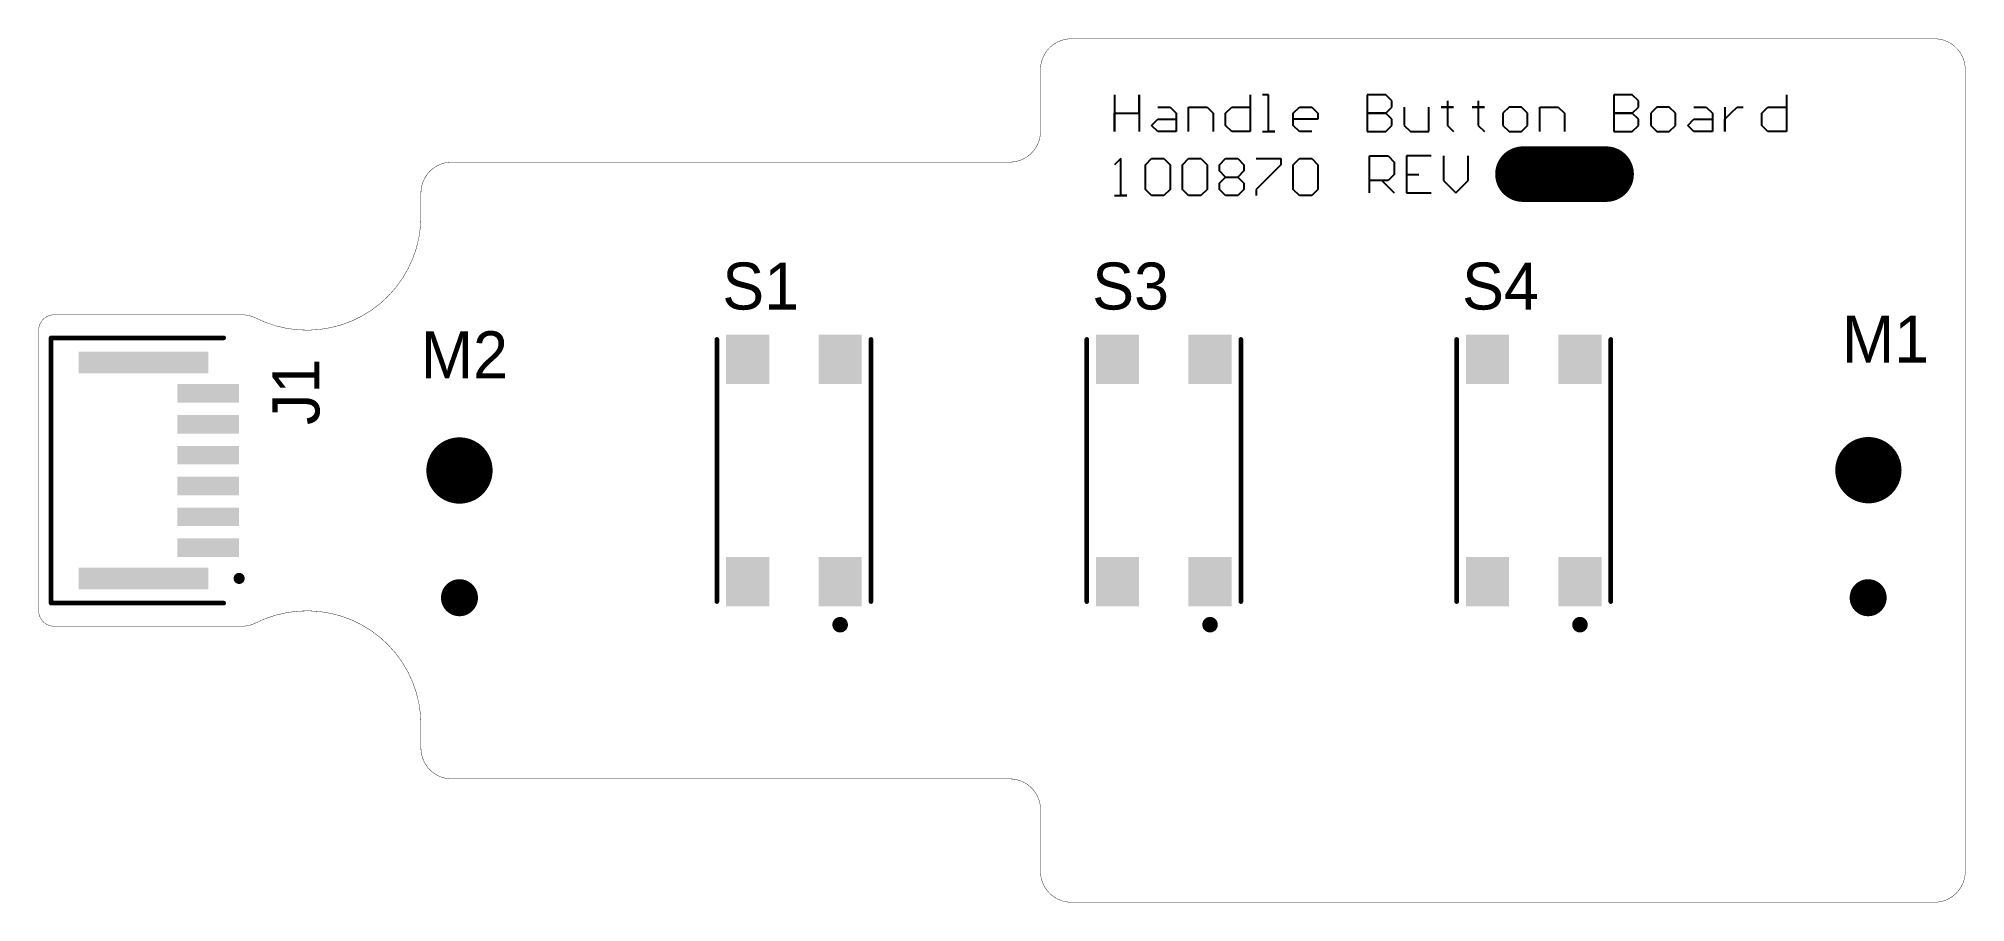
# Model space of a CAD drawing. Extents: x 385.8 to 448.3, y 84.9 to 172.7.
# Drawn here: x 385.8 to 448.3, y 144.7 to 172.7 of the extents above.
import ezdxf

# ---------------------------------------------------------------- set-up
doc = ezdxf.new("R2010")
doc.units = 0
for name, color, linetype in [('MECHANICAL1', 6, 'CONTINUOUS'), ('PADHOLELAYER', 156, 'CONTINUOUS'), ('TOPOVERLAY', 2, 'CONTINUOUS'), ('TOPPASTE', 8, 'CONTINUOUS')]:
    doc.layers.add(name, color=color, linetype=linetype)

msp = doc.modelspace()

# ---------------------------------------------------------------- linework, layer by layer
at = {"layer": 'MECHANICAL1', "const_width": 0.0127}
for points in [[(418.334, 171.67, -0.414214), (419.334, 172.67)], [(418.334, 171.67, -0.414214), (419.334, 172.67)], [(447.334, 172.67, -0.414214), (448.334, 171.67)], [(447.334, 172.67, -0.414214), (448.334, 171.67)], [(418.334, 169.67, -0.414214), (417.334, 168.67)], [(418.334, 169.67, -0.414214), (417.334, 168.67)], [(398.234, 167.67, -0.414214), (399.234, 168.67)], [(398.234, 167.67, -0.414214), (399.234, 168.67)], [(398.234, 166.92, -0.558129), (392.874, 163.614)], [(398.234, 166.92, -0.558129), (392.874, 163.614)], [(385.834, 163.22, -0.414214), (386.334, 163.72)], [(385.834, 163.22, -0.414214), (386.334, 163.72)], [(392.425, 163.72, -0.116892), (392.874, 163.614)], [(392.425, 163.72, -0.116892), (392.874, 163.614)], [(386.334, 153.62, -0.414214), (385.834, 154.12)], [(386.334, 153.62, -0.414214), (385.834, 154.12)], [(392.874, 153.727, -0.558129), (398.234, 150.42)], [(392.874, 153.727, -0.558129), (398.234, 150.42)], [(392.874, 153.727, -0.116892), (392.425, 153.62)], [(392.874, 153.727, -0.116892), (392.425, 153.62)], [(399.234, 148.67, -0.414214), (398.234, 149.67)], [(399.234, 148.67, -0.414214), (398.234, 149.67)], [(417.334, 148.67, -0.414214), (418.334, 147.67)], [(417.334, 148.67, -0.414214), (418.334, 147.67)], [(419.334, 144.67, -0.414214), (418.334, 145.67)], [(419.334, 144.67, -0.414214), (418.334, 145.67)], [(448.334, 145.67, -0.414214), (447.334, 144.67)], [(448.334, 145.67, -0.414214), (447.334, 144.67)]]:
    msp.add_lwpolyline(points, format="xyb", dxfattribs=at)
for points in [[(419.334, 172.67), (447.334, 172.67)], [(419.334, 172.67), (447.334, 172.67)], [(418.334, 169.67), (418.334, 171.67)], [(418.334, 169.67), (418.334, 171.67)], [(448.334, 145.67), (448.334, 171.67)], [(448.334, 145.67), (448.334, 171.67)], [(399.234, 168.67), (417.334, 168.67)], [(399.234, 168.67), (417.334, 168.67)], [(398.234, 166.92), (398.234, 167.67)], [(398.234, 166.92), (398.234, 167.67)], [(385.834, 154.12), (385.834, 163.22)], [(385.834, 162.97), (385.834, 163.22)], [(386.334, 163.72), (392.425, 163.72)], [(386.334, 163.72), (392.425, 163.72)], [(385.834, 154.37), (385.834, 162.97)], [(385.834, 154.12), (385.834, 154.37)], [(386.334, 153.62), (392.425, 153.62)], [(386.334, 153.62), (392.425, 153.62)], [(398.234, 149.67), (398.234, 150.42)], [(398.234, 149.67), (398.234, 150.42)], [(399.234, 148.67), (417.334, 148.67)], [(399.234, 148.67), (417.334, 148.67)], [(418.334, 145.67), (418.334, 147.67)], [(418.334, 145.67), (418.334, 147.67)], [(419.334, 144.67), (447.334, 144.67)], [(419.334, 144.67), (447.334, 144.67)]]:
    msp.add_lwpolyline(points, dxfattribs=at)
at = {"layer": 'MECHANICAL1', "const_width": 0.00635}
for points in [[(419.331, 172.67, 1), (419.338, 172.67, 1)], [(419.331, 172.67, 1), (419.338, 172.67, 1)], [(419.331, 172.67, 1), (419.338, 172.67, 1)], [(419.331, 172.67, 1), (419.338, 172.67, 1)], [(447.331, 172.67, 1), (447.338, 172.67, 1)], [(447.331, 172.67, 1), (447.338, 172.67, 1)], [(447.331, 172.67, 1), (447.338, 172.67, 1)], [(447.331, 172.67, 1), (447.338, 172.67, 1)], [(418.331, 171.67, 1), (418.338, 171.67, 1)], [(418.331, 171.67, 1), (418.338, 171.67, 1)], [(418.331, 171.67, 1), (418.338, 171.67, 1)], [(418.331, 171.67, 1), (418.338, 171.67, 1)], [(448.331, 171.67, 1), (448.338, 171.67, 1)], [(448.331, 171.67, 1), (448.338, 171.67, 1)], [(448.331, 171.67, 1), (448.338, 171.67, 1)], [(448.331, 171.67, 1), (448.338, 171.67, 1)], [(418.331, 169.67, 1), (418.338, 169.67, 1)], [(418.331, 169.67, 1), (418.338, 169.67, 1)], [(418.331, 169.67, 1), (418.338, 169.67, 1)], [(418.331, 169.67, 1), (418.338, 169.67, 1)], [(399.231, 168.67, 1), (399.238, 168.67, 1)], [(399.231, 168.67, 1), (399.238, 168.67, 1)], [(399.231, 168.67, 1), (399.238, 168.67, 1)], [(399.231, 168.67, 1), (399.238, 168.67, 1)], [(417.331, 168.67, 1), (417.338, 168.67, 1)], [(417.331, 168.67, 1), (417.338, 168.67, 1)], [(417.331, 168.67, 1), (417.338, 168.67, 1)], [(417.331, 168.67, 1), (417.338, 168.67, 1)], [(398.231, 167.67, 1), (398.238, 167.67, 1)], [(398.231, 167.67, 1), (398.238, 167.67, 1)], [(398.231, 167.67, 1), (398.238, 167.67, 1)], [(398.231, 167.67, 1), (398.238, 167.67, 1)], [(398.231, 166.92, 1), (398.238, 166.92, 1)], [(398.231, 166.92, 1), (398.238, 166.92, 1)], [(398.231, 166.92, 1), (398.238, 166.92, 1)], [(398.231, 166.92, 1), (398.238, 166.92, 1)], [(385.831, 163.22, 1), (385.838, 163.22, 1)], [(385.831, 163.22, 1), (385.838, 163.22, 1)], [(385.831, 163.22, 1), (385.838, 163.22, 1)], [(385.831, 163.22, 1), (385.838, 163.22, 1)], [(386.331, 163.72, 1), (386.338, 163.72, 1)], [(386.331, 163.72, 1), (386.338, 163.72, 1)], [(386.331, 163.72, 1), (386.338, 163.72, 1)], [(386.331, 163.72, 1), (386.338, 163.72, 1)], [(392.422, 163.72, 1), (392.428, 163.72, 1)], [(392.422, 163.72, 1), (392.428, 163.72, 1)], [(392.422, 163.72, 1), (392.428, 163.72, 1)], [(392.422, 163.72, 1), (392.428, 163.72, 1)], [(392.871, 163.614, 1), (392.877, 163.614, 1)], [(392.871, 163.614, 1), (392.877, 163.614, 1)], [(392.871, 163.614, 1), (392.877, 163.614, 1)], [(392.871, 163.614, 1), (392.877, 163.614, 1)], [(385.831, 162.97, 1), (385.838, 162.97, 1)], [(385.831, 162.97, 1), (385.838, 162.97, 1)], [(385.831, 154.37, 1), (385.838, 154.37, 1)], [(385.831, 154.37, 1), (385.838, 154.37, 1)], [(385.831, 154.12, 1), (385.838, 154.12, 1)], [(385.831, 154.12, 1), (385.838, 154.12, 1)], [(385.831, 154.12, 1), (385.838, 154.12, 1)], [(385.831, 154.12, 1), (385.838, 154.12, 1)], [(386.331, 153.62, 1), (386.338, 153.62, 1)], [(386.331, 153.62, 1), (386.338, 153.62, 1)], [(386.331, 153.62, 1), (386.338, 153.62, 1)], [(386.331, 153.62, 1), (386.338, 153.62, 1)], [(392.422, 153.62, 1), (392.428, 153.62, 1)], [(392.422, 153.62, 1), (392.428, 153.62, 1)], [(392.422, 153.62, 1), (392.428, 153.62, 1)], [(392.422, 153.62, 1), (392.428, 153.62, 1)], [(392.871, 153.727, 1), (392.877, 153.727, 1)], [(392.871, 153.727, 1), (392.877, 153.727, 1)], [(392.871, 153.727, 1), (392.877, 153.727, 1)], [(392.871, 153.727, 1), (392.877, 153.727, 1)], [(398.231, 150.42, 1), (398.238, 150.42, 1)], [(398.231, 150.42, 1), (398.238, 150.42, 1)], [(398.231, 150.42, 1), (398.238, 150.42, 1)], [(398.231, 150.42, 1), (398.238, 150.42, 1)], [(398.231, 149.67, 1), (398.238, 149.67, 1)], [(398.231, 149.67, 1), (398.238, 149.67, 1)], [(398.231, 149.67, 1), (398.238, 149.67, 1)], [(398.231, 149.67, 1), (398.238, 149.67, 1)], [(399.231, 148.67, 1), (399.238, 148.67, 1)], [(399.231, 148.67, 1), (399.238, 148.67, 1)], [(399.231, 148.67, 1), (399.238, 148.67, 1)], [(399.231, 148.67, 1), (399.238, 148.67, 1)], [(417.331, 148.67, 1), (417.338, 148.67, 1)], [(417.331, 148.67, 1), (417.338, 148.67, 1)], [(417.331, 148.67, 1), (417.338, 148.67, 1)], [(417.331, 148.67, 1), (417.338, 148.67, 1)], [(418.331, 147.67, 1), (418.338, 147.67, 1)], [(418.331, 147.67, 1), (418.338, 147.67, 1)], [(418.331, 147.67, 1), (418.338, 147.67, 1)], [(418.331, 147.67, 1), (418.338, 147.67, 1)], [(418.331, 145.67, 1), (418.338, 145.67, 1)], [(418.331, 145.67, 1), (418.338, 145.67, 1)], [(418.331, 145.67, 1), (418.338, 145.67, 1)], [(418.331, 145.67, 1), (418.338, 145.67, 1)], [(448.331, 145.67, 1), (448.338, 145.67, 1)], [(448.331, 145.67, 1), (448.338, 145.67, 1)], [(448.331, 145.67, 1), (448.338, 145.67, 1)], [(448.331, 145.67, 1), (448.338, 145.67, 1)], [(419.331, 144.67, 1), (419.338, 144.67, 1)], [(419.331, 144.67, 1), (419.338, 144.67, 1)], [(419.331, 144.67, 1), (419.338, 144.67, 1)], [(419.331, 144.67, 1), (419.338, 144.67, 1)], [(447.331, 144.67, 1), (447.338, 144.67, 1)], [(447.331, 144.67, 1), (447.338, 144.67, 1)], [(447.331, 144.67, 1), (447.338, 144.67, 1)], [(447.331, 144.67, 1), (447.338, 144.67, 1)]]:
    msp.add_lwpolyline(points, format="xyb", close=True, dxfattribs=at)
at = {"layer": 'PADHOLELAYER'}
for points, const_width in [([(398.947, 158.67, 1), (400.022, 158.67, 1)], 1.075), ([(444.654, 158.681, 1), (445.729, 158.681, 1)], 1.075), ([(399.184, 154.545, 1), (399.784, 154.545, 1)], 0.6), ([(444.884, 154.545, 1), (445.484, 154.545, 1)], 0.6)]:
    msp.add_lwpolyline(points, format="xyb", close=True, dxfattribs=dict(at, const_width=const_width))
at = {"layer": 'TOPOVERLAY'}
for p, q in [((420.737, 170.857), (420.737, 169.658)), ((421.537, 170.258), (421.537, 170.857)), ((421.537, 170.857), (421.537, 169.658)), ((425.135, 170.857), (425.135, 169.658)), ((425.735, 170.857), (425.535, 170.857)), ((425.735, 169.658), (425.735, 170.857)), ((428.934, 170.857), (428.934, 169.658)), ((429.534, 170.857), (428.934, 170.857)), ((429.734, 170.657), (429.534, 170.857)), ((436.932, 170.857), (436.932, 169.658)), ((437.531, 170.857), (436.932, 170.857)), ((437.731, 170.657), (437.531, 170.857)), ((442.53, 170.857), (442.53, 169.658)), ((420.737, 169.658), (420.737, 170.258)), ((420.737, 170.258), (421.537, 170.258)), ((421.936, 169.858), (422.136, 170.058)), ((422.136, 170.457), (422.536, 170.457)), ((422.136, 170.058), (422.736, 170.058)), ((422.536, 170.457), (422.736, 170.258)), ((422.736, 170.258), (422.736, 169.658)), ((423.136, 169.658), (423.136, 170.457)), ((423.136, 170.457), (423.736, 170.457)), ((423.736, 170.457), (423.936, 170.258)), ((423.936, 170.258), (423.936, 169.658)), ((424.336, 170.258), (424.536, 170.457)), ((424.336, 169.858), (424.336, 170.258)), ((424.536, 170.457), (425.135, 170.457)), ((426.535, 170.258), (426.735, 170.457)), ((426.535, 169.858), (426.535, 170.258)), ((427.335, 170.058), (426.535, 170.058)), ((426.735, 170.457), (427.135, 170.457)), ((427.135, 170.457), (427.335, 170.258)), ((427.335, 170.258), (427.335, 170.058)), ((429.534, 170.258), (428.934, 170.258)), ((428.934, 170.258), (429.534, 170.258)), ((429.534, 170.258), (429.734, 170.457)), ((429.734, 170.058), (429.534, 170.258)), ((429.734, 170.457), (429.734, 170.657)), ((429.734, 169.858), (429.734, 170.058)), ((430.134, 170.457), (430.134, 169.858)), ((430.934, 169.658), (430.934, 170.457)), ((431.533, 170.457), (431.333, 170.457)), ((431.333, 170.457), (431.733, 170.457)), ((431.533, 170.657), (431.533, 170.457)), ((431.733, 170.457), (431.533, 170.457)), ((431.533, 170.457), (431.533, 169.858)), ((432.533, 170.457), (432.333, 170.457)), ((432.333, 170.457), (432.733, 170.457)), ((432.533, 170.657), (432.533, 170.457)), ((432.733, 170.457), (432.533, 170.457)), ((432.533, 170.457), (432.533, 169.858)), ((433.533, 170.457), (433.333, 170.258)), ((433.333, 170.258), (433.333, 169.858)), ((433.933, 170.457), (433.533, 170.457)), ((434.133, 170.258), (433.933, 170.457)), ((434.133, 169.858), (434.133, 170.258)), ((434.532, 169.658), (434.532, 170.457)), ((434.532, 170.457), (435.132, 170.457)), ((435.132, 170.457), (435.332, 170.258)), ((435.332, 170.258), (435.332, 169.658)), ((437.531, 170.258), (436.932, 170.258)), ((436.932, 170.258), (437.531, 170.258)), ((437.531, 170.258), (437.731, 170.457)), ((437.731, 170.058), (437.531, 170.258)), ((437.731, 170.457), (437.731, 170.657)), ((437.731, 169.858), (437.731, 170.058)), ((438.331, 170.457), (438.131, 170.258)), ((438.131, 170.258), (438.131, 169.858)), ((438.731, 170.457), (438.331, 170.457)), ((438.931, 170.258), (438.731, 170.457)), ((438.931, 169.858), (438.931, 170.258)), ((439.331, 169.858), (439.531, 170.058)), ((439.531, 170.457), (439.931, 170.457)), ((439.531, 170.058), (440.131, 170.058)), ((439.931, 170.457), (440.131, 170.258)), ((440.131, 170.258), (440.131, 169.658)), ((440.53, 170.457), (440.53, 169.658)), ((440.53, 170.058), (440.73, 170.258)), ((440.53, 169.658), (440.53, 170.058)), ((440.73, 170.258), (440.93, 170.457)), ((440.93, 170.457), (441.13, 170.457)), ((441.73, 170.258), (441.93, 170.457)), ((441.73, 169.858), (441.73, 170.258)), ((441.93, 170.457), (442.53, 170.457)), ((422.136, 169.658), (421.936, 169.858)), ((422.736, 169.658), (422.136, 169.658)), ((424.536, 169.658), (424.336, 169.858)), ((425.135, 169.658), (424.536, 169.658)), ((425.535, 169.658), (425.935, 169.658)), ((425.935, 169.658), (425.735, 169.658)), ((426.735, 169.658), (426.535, 169.858)), ((427.135, 169.658), (426.735, 169.658)), ((428.934, 169.658), (429.534, 169.658)), ((429.534, 169.658), (429.734, 169.858)), ((430.134, 169.858), (430.334, 169.658)), ((430.334, 169.658), (430.934, 169.658)), ((431.533, 169.858), (431.733, 169.658)), ((432.533, 169.858), (432.733, 169.658)), ((433.333, 169.858), (433.533, 169.658)), ((433.533, 169.658), (433.933, 169.658)), ((433.933, 169.658), (434.133, 169.858)), ((436.932, 169.658), (437.531, 169.658)), ((437.531, 169.658), (437.731, 169.858)), ((438.131, 169.858), (438.331, 169.658)), ((438.331, 169.658), (438.731, 169.658)), ((438.731, 169.658), (438.931, 169.858)), ((439.531, 169.658), (439.331, 169.858)), ((440.131, 169.658), (439.531, 169.658)), ((441.93, 169.658), (441.73, 169.858)), ((442.53, 169.658), (441.93, 169.658)), ((420.937, 168.786), (420.737, 168.586)), ((420.937, 167.586), (420.937, 168.786)), ((421.737, 168.586), (421.936, 168.786)), ((421.936, 168.786), (422.336, 168.786)), ((422.336, 168.786), (422.536, 168.586)), ((422.936, 168.586), (423.136, 168.786)), ((423.136, 168.786), (423.536, 168.786)), ((423.536, 168.786), (423.736, 168.586)), ((424.136, 168.586), (424.336, 168.786)), ((424.336, 168.786), (424.736, 168.786)), ((424.736, 168.786), (424.935, 168.586)), ((425.335, 168.786), (426.135, 168.786)), ((426.135, 168.786), (426.135, 168.586)), ((426.535, 168.586), (426.735, 168.786)), ((426.735, 168.786), (427.135, 168.786)), ((427.135, 168.786), (427.335, 168.586)), ((429.009, 167.67), (429.009, 168.87)), ((429.009, 168.87), (429.609, 168.87)), ((429.609, 168.87), (429.809, 168.67)), ((431.009, 168.87), (430.209, 168.87)), ((430.209, 168.87), (430.209, 167.67)), ((431.409, 168.87), (431.409, 168.07)), ((432.208, 168.07), (432.208, 168.87)), ((421.737, 167.786), (421.737, 168.586)), ((422.536, 168.586), (422.536, 167.786)), ((422.936, 167.786), (422.936, 168.586)), ((423.736, 168.586), (423.736, 167.786)), ((424.136, 168.386), (424.136, 168.586)), ((424.336, 168.186), (424.136, 168.386)), ((424.136, 167.986), (424.336, 168.186)), ((424.336, 168.186), (424.736, 168.186)), ((424.935, 168.386), (424.736, 168.186)), ((424.736, 168.186), (424.935, 167.986)), ((424.935, 168.586), (424.935, 168.386)), ((426.135, 168.586), (425.335, 167.786)), ((426.535, 167.786), (426.535, 168.586)), ((427.335, 168.586), (427.335, 167.786)), ((429.809, 168.27), (429.609, 168.07)), ((429.809, 168.67), (429.809, 168.27)), ((430.209, 168.27), (430.609, 168.27)), ((420.737, 167.586), (421.137, 167.586)), ((421.137, 167.586), (420.937, 167.586)), ((421.936, 167.586), (421.737, 167.786)), ((422.336, 167.586), (421.936, 167.586)), ((422.536, 167.786), (422.336, 167.586)), ((423.136, 167.586), (422.936, 167.786)), ((423.536, 167.586), (423.136, 167.586)), ((423.736, 167.786), (423.536, 167.586)), ((424.136, 167.786), (424.136, 167.986)), ((424.336, 167.586), (424.136, 167.786)), ((424.736, 167.586), (424.336, 167.586)), ((424.935, 167.786), (424.736, 167.586)), ((424.935, 167.986), (424.935, 167.786)), ((425.335, 167.786), (425.335, 167.586)), ((426.735, 167.586), (426.535, 167.786)), ((427.135, 167.586), (426.735, 167.586)), ((427.335, 167.786), (427.135, 167.586)), ((429.609, 168.07), (429.009, 168.07)), ((429.409, 168.07), (429.809, 167.67)), ((430.209, 167.67), (431.009, 167.67)), ((431.409, 168.07), (431.808, 167.67)), ((431.808, 167.67), (432.208, 168.07))]:
    msp.add_line(p, q, dxfattribs=at)
for points, const_width in [([(433.984, 168.28), (436.684, 168.28)], 1.8), ([(386.234, 162.97), (391.834, 162.97)], 0.15), ([(386.234, 154.37), (386.234, 162.97)], 0.15), ([(407.834, 154.42), (407.834, 162.92)], 0.15), ([(412.834, 154.42), (412.834, 162.92)], 0.15), ([(419.834, 154.42), (419.834, 162.92)], 0.15), ([(424.834, 154.42), (424.834, 162.92)], 0.15), ([(431.834, 154.42), (431.834, 162.92)], 0.15), ([(436.834, 154.42), (436.834, 162.92)], 0.15), ([(386.234, 154.37), (391.834, 154.37)], 0.15)]:
    msp.add_lwpolyline(points, dxfattribs=dict(at, const_width=const_width))
for points, const_width in [([(433.534, 168.28, 1), (434.434, 168.28, 1)], 0.9), ([(436.234, 168.28, 1), (437.134, 168.28, 1)], 0.9), ([(386.197, 162.97, 1), (386.272, 162.97, 1)], 0.075), ([(386.197, 162.97, 1), (386.272, 162.97, 1)], 0.075), ([(391.797, 162.97, 1), (391.872, 162.97, 1)], 0.075), ([(407.797, 162.92, 1), (407.872, 162.92, 1)], 0.075), ([(412.797, 162.92, 1), (412.872, 162.92, 1)], 0.075), ([(419.797, 162.92, 1), (419.872, 162.92, 1)], 0.075), ([(424.797, 162.92, 1), (424.872, 162.92, 1)], 0.075), ([(431.797, 162.92, 1), (431.872, 162.92, 1)], 0.075), ([(436.797, 162.92, 1), (436.872, 162.92, 1)], 0.075), ([(392.289, 155.26, 1), (392.379, 155.26, 1)], 0.09), ([(392.293, 155.26, 1), (392.383, 155.26, 1)], 0.09), ([(386.197, 154.37, 1), (386.272, 154.37, 1)], 0.075), ([(386.197, 154.37, 1), (386.272, 154.37, 1)], 0.075), ([(391.797, 154.37, 1), (391.872, 154.37, 1)], 0.075), ([(407.797, 154.42, 1), (407.872, 154.42, 1)], 0.075), ([(412.797, 154.42, 1), (412.872, 154.42, 1)], 0.075), ([(419.797, 154.42, 1), (419.872, 154.42, 1)], 0.075), ([(424.797, 154.42, 1), (424.872, 154.42, 1)], 0.075), ([(431.797, 154.42, 1), (431.872, 154.42, 1)], 0.075), ([(436.797, 154.42, 1), (436.872, 154.42, 1)], 0.075), ([(411.959, 153.67, 1), (411.709, 153.67, 1)], 0.254), ([(411.646, 153.67, 1), (411.773, 153.67, 1)], 0.127), ([(411.896, 153.67, 1), (412.023, 153.67, 1)], 0.127), ([(423.959, 153.67, 1), (423.709, 153.67, 1)], 0.254), ([(423.646, 153.67, 1), (423.773, 153.67, 1)], 0.127), ([(423.896, 153.67, 1), (424.023, 153.67, 1)], 0.127), ([(435.959, 153.67, 1), (435.709, 153.67, 1)], 0.254), ([(435.646, 153.67, 1), (435.773, 153.67, 1)], 0.127), ([(435.896, 153.67, 1), (436.023, 153.67, 1)], 0.127)]:
    msp.add_lwpolyline(points, format="xyb", close=True, dxfattribs=dict(at, const_width=const_width))
at = {"layer": 'TOPOVERLAY', "const_width": 0.18}
msp.add_lwpolyline([(392.338, 155.26, -89.632015), (392.334, 155.26)], format="xyb", dxfattribs=at)
at = {"layer": 'TOPPASTE'}
for points in [[(409.534, 161.47), (409.534, 163.07), (408.134, 161.47), (408.134, 163.07)], [(412.534, 161.47), (412.534, 163.07), (411.134, 161.47), (411.134, 163.07)], [(421.534, 161.47), (421.534, 163.07), (420.134, 161.47), (420.134, 163.07)], [(424.534, 161.47), (424.534, 163.07), (423.134, 161.47), (423.134, 163.07)], [(433.534, 161.47), (433.534, 163.07), (432.134, 161.47), (432.134, 163.07)], [(436.534, 161.47), (436.534, 163.07), (435.134, 161.47), (435.134, 163.07)], [(387.134, 161.82), (391.334, 161.82), (387.134, 162.52), (391.334, 162.52)], [(392.334, 161.47), (390.334, 161.47), (392.334, 160.87), (390.334, 160.87)], [(392.334, 160.47), (390.334, 160.47), (392.334, 159.87), (390.334, 159.87)], [(392.334, 159.47), (390.334, 159.47), (392.334, 158.87), (390.334, 158.87)], [(392.334, 158.47), (390.334, 158.47), (392.334, 157.87), (390.334, 157.87)], [(392.334, 157.47), (390.334, 157.47), (392.334, 156.87), (390.334, 156.87)], [(392.334, 156.47), (390.334, 156.47), (392.334, 155.87), (390.334, 155.87)], [(409.534, 154.27), (409.534, 155.87), (408.134, 154.27), (408.134, 155.87)], [(412.534, 154.27), (412.534, 155.87), (411.134, 154.27), (411.134, 155.87)], [(421.534, 154.27), (421.534, 155.87), (420.134, 154.27), (420.134, 155.87)], [(424.534, 154.27), (424.534, 155.87), (423.134, 154.27), (423.134, 155.87)], [(433.534, 154.27), (433.534, 155.87), (432.134, 154.27), (432.134, 155.87)], [(436.534, 154.27), (436.534, 155.87), (435.134, 154.27), (435.134, 155.87)], [(387.134, 154.82), (391.334, 154.82), (387.134, 155.52), (391.334, 155.52)]]:
    msp.add_solid(points, dxfattribs=at)

# ---------------------------------------------------------------- texts
at = {"layer": 'TOPOVERLAY'}
for s, p in [('S1', (408.01, 163.89)), ('S3', (420.01, 163.89)), ('S4', (432.01, 163.89)), ('M2', (398.227, 161.66)), ('M1', (444.334, 162.17))]:
    msp.add_text(s, height=1.524, dxfattribs=at).set_placement(p)
msp.add_text('J1', height=1.524, rotation=90, dxfattribs=at).set_placement((394.942, 160.145))

doc.saveas('drawing.dxf')
